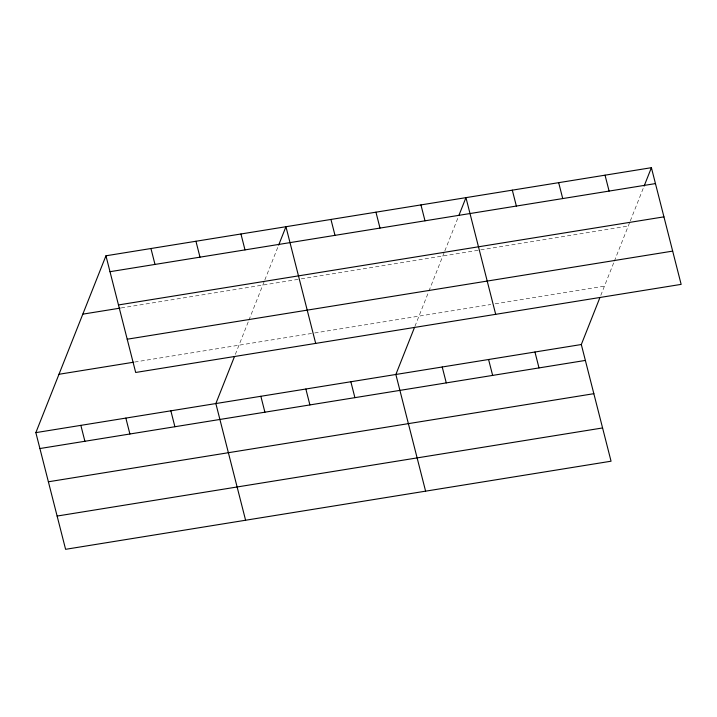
<?xml version="1.0" encoding="UTF-8"?>
<svg xmlns="http://www.w3.org/2000/svg" width="717" height="717" viewBox="0 0 717 717"><rect width="100%" height="100%" fill="white"/><g stroke="black" fill="none" stroke-linecap="round" stroke-linejoin="round"><path stroke-width="0.54" stroke-dasharray="3.58 2.69" d="M235.328 354.413L248.521 321.144M248.916 320.149L264.439 280.974M264.842 279.953L278.241 246.173M414.928 326.36L428.524 292.07M428.918 291.075L444.441 251.9M444.845 250.878L458.244 217.099M600.792 295.386L613.976 262.117M614.379 261.113L629.902 221.947M630.306 220.926L643.696 187.137M121.227 307.943L300.136 279.047M301.23 278.868L628.28 226.043M134.715 362.04L313.616 333.145M314.718 332.966L490.742 304.537M495.16 303.82L604.449 286.173"/><path stroke-width="1.08" d="M599.977 297.43L581.317 344.527L611.054 461.21L65.597 549.312L35.85 432.629L105.946 255.79L651.403 167.688L681.15 284.371L135.683 372.473L105.946 255.79M234.522 356.457L215.853 403.554L245.599 520.237M278.644 245.142L285.949 226.715L315.686 343.398M414.525 327.382L395.856 374.48L425.602 491.163M459.05 215.046L465.951 197.641L495.689 314.324M644.099 186.115L651.403 167.688M109.997 271.698L655.463 183.588M118.475 304.949L663.942 216.848M82.814 314.145L120.133 308.122M127.205 339.213L672.671 251.111M58.982 374.274L133.613 362.219M35.85 432.629L581.317 344.527M39.901 448.537L585.368 360.427M48.38 481.788L593.846 393.687M57.118 516.052L602.576 427.95M605.04 175.172L609.1 191.081M558.677 182.665L562.728 198.564M512.314 190.157L516.365 206.057M534.954 352.011L539.005 367.92M488.582 359.504L492.642 375.403M420.951 204.91L425.002 220.818M442.219 366.996L446.279 382.896M375.95 212.178L380.001 228.087M330.949 219.447L335 235.355M350.855 381.749L354.906 397.657M305.854 389.017L309.905 404.926M240.948 233.984L244.999 249.892M260.854 396.286L264.905 412.194M195.947 241.253L199.998 257.161M150.946 248.521L154.997 264.43M170.852 410.823L174.903 426.732M125.851 418.092L129.902 434M80.851 425.36L84.902 441.269"/></g></svg>
